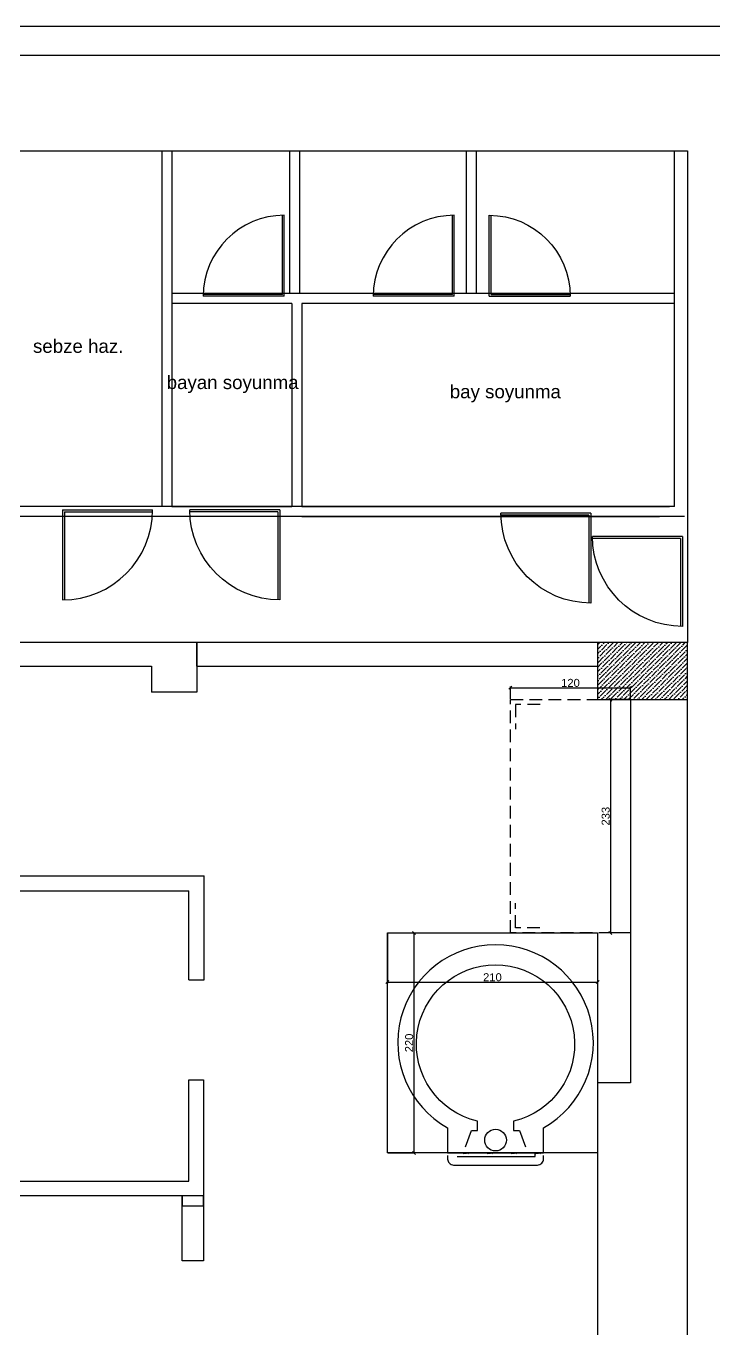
# Model space of a CAD drawing. Header units: millimetres. Extents: x -1066 to 22000, y -1118 to 1876.
# Drawn here: x 20108 to 20795, y 574 to 1876 of the extents above; entities that cross this region are included whole.
import ezdxf

# ---------------------------------------------------------------- set-up
doc = ezdxf.new("R2010")
doc.units = ezdxf.units.MM
doc.linetypes.add('HIDDENX2', pattern=[19.05, 12.7, -6.35])
for name, color, linetype in [('DUVAR', 1, 'Continuous'), ('kapı ABD', 55, 'Continuous'), ('S2000-025 Antet', 7, 'Continuous')]:
    doc.layers.add(name, color=color, linetype=linetype)
doc.styles.get("Standard").update_dxf_attribs({"font": 'arial.ttf'})
doc.dimstyles.new('OLCU50', dxfattribs={"dimtxt": 8, "dimasz": 3, "dimexe": 1.25, "dimexo": 0.625, "dimtad": 1, "dimdec": 0, "dimtxsty": 'Standard', "dimblk": 'OBLIQUE', "dimcen": 2.5, "dimclrd": 256, "dimclre": 251, "dimclrt": 25, "dimadec": 0, "dimazin": 0, "dimtfac": 1, "dimtdec": 0, "dimtmove": 0, "dimatfit": 3, "dimldrblk": 'OBLIQUE', "dimfxl": 1, "dimarcsym": 0})

# ---------------------------------------------------------------- blocks, each defined once
blk = doc.blocks.new('rtyjjkw5')
at = {"layer": 'kapı ABD', "color": 7}
for p, q in [((-2, 2), (-2, 90)), ((0, 0), (0, 90)), ((-2, 2), (-90, 2)), ((0, 0), (-90, 0))]:
    blk.add_line(p, q, dxfattribs=at)
blk.add_arc((0, 0), 90, 90, 180, dxfattribs=at)
blk = doc.blocks.new('_Oblique')
at = {"color": 0, "linetype": 'ByBlock', "lineweight": -2}
blk.add_line((-0.5, -0.5), (0.5, 0.5), dxfattribs=at)
blk = doc.blocks.new('*D63')
at = {"layer": 'Defpoints', "color": 0, "transparency": 16777216}
for p in [(1944.6, 764.5), (2154.6, 764.5), (2154.6, 715.4)]:
    blk.add_point(p, dxfattribs=at)
at = {"layer": 'DUVAR', "color": 251, "lineweight": -2, "transparency": 16777216}
for p, q in [((1944.6, 763.8), (1944.6, 714.1)), ((2154.6, 763.8), (2154.6, 714.1))]:
    blk.add_line(p, q, dxfattribs=at)
at = {"layer": 'DUVAR', "lineweight": -2, "transparency": 16777216}
blk.add_line((1944.6, 715.4), (2154.6, 715.4), dxfattribs=at)
at = {"layer": 'DUVAR', "lineweight": -2, "transparency": 16777216, "xscale": 3, "yscale": 3, "zscale": 3, "rotation": 180}
blk.add_blockref('_Oblique', (1944.6, 715.4), dxfattribs=at)
at = {"layer": 'DUVAR', "lineweight": -2, "transparency": 16777216, "xscale": 3, "yscale": 3, "zscale": 3}
blk.add_blockref('_Oblique', (2154.6, 715.4), dxfattribs=at)
at = {"layer": 'DUVAR', "color": 25, "transparency": 16777216, "insert": (2049.6, 720.1), "char_height": 8, "attachment_point": 5}
blk.add_mtext('210', dxfattribs=at)
blk = doc.blocks.new('*D64')
at = {"layer": 'Defpoints', "color": 0, "transparency": 16777216}
for p in [(1944.6, 764.5), (1944.6, 544.5), (1971.2, 544.5)]:
    blk.add_point(p, dxfattribs=at)
at = {"layer": 'DUVAR', "color": 251, "lineweight": -2, "transparency": 16777216}
for p, q in [((1945.2, 764.5), (1972.4, 764.5)), ((1945.2, 544.5), (1972.4, 544.5))]:
    blk.add_line(p, q, dxfattribs=at)
at = {"layer": 'DUVAR', "lineweight": -2, "transparency": 16777216}
blk.add_line((1971.2, 764.5), (1971.2, 544.5), dxfattribs=at)
at = {"layer": 'DUVAR', "lineweight": -2, "transparency": 16777216, "xscale": 3, "yscale": 3, "zscale": 3}
for p, rotation in [((1971.2, 764.5), 90), ((1971.2, 544.5), 270)]:
    blk.add_blockref('_Oblique', p, dxfattribs=dict(at, rotation=rotation))
at = {"layer": 'DUVAR', "color": 25, "transparency": 16777216, "insert": (1966.4, 654.5), "char_height": 8, "attachment_point": 5, "rotation": 90}
blk.add_mtext('220', dxfattribs=at)
blk = doc.blocks.new('*D219')
at = {"layer": 'Defpoints', "color": 0, "transparency": 16777216}
for p in [(20711.7, 1203.3), (20691.6, 970.1), (20711.7, 970.1)]:
    blk.add_point(p, dxfattribs=at)
at = {"layer": 'DUVAR', "color": 251, "lineweight": -2, "transparency": 16777216}
for p, q in [((20711.1, 1203.3), (20690.4, 1203.3)), ((20711, 970.1), (20690.4, 970.1))]:
    blk.add_line(p, q, dxfattribs=at)
at = {"layer": 'DUVAR', "lineweight": -2, "transparency": 16777216}
blk.add_line((20691.6, 1203.3), (20691.6, 970.1), dxfattribs=at)
at = {"layer": 'DUVAR', "lineweight": -2, "transparency": 16777216, "xscale": 3, "yscale": 3, "zscale": 3}
for p, rotation in [((20691.6, 1203.3), 90), ((20691.6, 970.1), 270)]:
    blk.add_blockref('_Oblique', p, dxfattribs=dict(at, rotation=rotation))
at = {"layer": 'DUVAR', "color": 25, "transparency": 16777216, "insert": (20686.9, 1086.7), "char_height": 8, "attachment_point": 5, "rotation": 90}
blk.add_mtext('233', dxfattribs=at)
blk = doc.blocks.new('*D220')
at = {"layer": 'Defpoints', "color": 0, "transparency": 16777216}
for p in [(20711.7, 1215.1), (20591.7, 1203.3), (20711.7, 1203.3)]:
    blk.add_point(p, dxfattribs=at)
at = {"layer": 'DUVAR', "color": 251, "lineweight": -2, "transparency": 16777216}
for p, q in [((20591.7, 1203.9), (20591.7, 1216.4)), ((20711.7, 1203.9), (20711.7, 1216.4))]:
    blk.add_line(p, q, dxfattribs=at)
at = {"layer": 'DUVAR', "lineweight": -2, "transparency": 16777216}
blk.add_line((20591.7, 1215.1), (20711.7, 1215.1), dxfattribs=at)
at = {"layer": 'DUVAR', "lineweight": -2, "transparency": 16777216, "xscale": 3, "yscale": 3, "zscale": 3, "rotation": 180}
blk.add_blockref('_Oblique', (20591.7, 1215.1), dxfattribs=at)
at = {"layer": 'DUVAR', "lineweight": -2, "transparency": 16777216, "xscale": 3, "yscale": 3, "zscale": 3}
blk.add_blockref('_Oblique', (20711.7, 1215.1), dxfattribs=at)
at = {"layer": 'DUVAR', "color": 25, "transparency": 16777216, "insert": (20651.7, 1219.9), "char_height": 8, "attachment_point": 5}
blk.add_mtext('120', dxfattribs=at)
blk = doc.blocks.new('A$C677022EF')
at = {"layer": 'DUVAR'}
for p, q in [((71.3, 8.4), (149.1, 8.4)), ((78.2, 12), (77.2, 11.1)), ((78, 11.9), (80, 11.9)), ((80, 12), (80, 11.1)), ((80, 12), (80, 11.1)), ((81.9, 11.9), (80, 11.9)), ((81.7, 12), (82.7, 11.1)), ((102.1, 12), (101.2, 11.1)), ((102, 11.9), (103.9, 11.9)), ((103.9, 12), (103.9, 11.1)), ((103.9, 12), (103.9, 11.1)), ((105.8, 11.9), (103.9, 11.9)), ((105.7, 12), (106.6, 11.1)), ((126.1, 12), (125.2, 11.1)), ((125.9, 11.9), (127.9, 11.9)), ((127.9, 12), (127.9, 11.1)), ((127.9, 12), (127.9, 11.1)), ((129.8, 11.9), (127.9, 11.9)), ((129.7, 12), (130.6, 11.1)), ((150, 12), (149.1, 11.1)), ((149.1, 8.4), (149.1, 12)), ((149.9, 11.9), (151.8, 11.9)), ((151.8, 12), (151.8, 11.1)), ((151.8, 12), (151.8, 11.1)), ((153.7, 11.9), (151.8, 11.9)), ((153.6, 12), (154.5, 11.1))]:
    blk.add_line(p, q, dxfattribs=at)
blk.add_lwpolyline([(211.5, 12), (1.5, 12), (1.5, 232), (211.5, 232)], close=True, dxfattribs=at)
blk.add_lwpolyline([(157.5, 37.2, 3.818729), (61.7, 37.2), (61.7, 12), (157.5, 12)], format="xyb", close=True, dxfattribs=at)
for points in [[(79.7, 18), (85.6, 34.5), (91.6, 34.5), (91.6, 43.9, -8.672066), (127.6, 43.9), (127.6, 34.5), (133.6, 34.5), (139.5, 18)], [(61.7, 9.6), (61.7, 6, 0.414214), (67.7, 0), (151.5, 0, 0.414214), (157.5, 6), (157.5, 9.6)]]:
    blk.add_lwpolyline(points, format="xyb", dxfattribs=at)
blk.add_circle((109.6, 24.9), 10.8, dxfattribs=at)
dim = blk.add_linear_dim(base=(211.5, 182.9), p1=(1.5, 232), p2=(211.5, 232), dimstyle='OLCU50', dxfattribs=at)
dim.commit()
dim.dimension.update_dxf_attribs({"geometry": '*D63', "text_midpoint": (106.5, 187.6), "insert": (-1943.1, -532.5)})
dim = blk.add_linear_dim(base=(28.1, 12), p1=(1.5, 232), p2=(1.5, 12), angle=90, dimstyle='OLCU50', dxfattribs=at)
dim.commit()
dim.dimension.update_dxf_attribs({"geometry": '*D64', "text_midpoint": (23.4, 122), "insert": (-1943.1, -532.5)})

msp = doc.modelspace()

# ---------------------------------------------------------------- hatches: boundary and pattern name
at = {"layer": 'DUVAR'}
h = msp.add_hatch(dxfattribs=at)
h.set_pattern_fill('ANSI36', color=157)
h.set_pattern_definition([(45, (18980.807, 5e-13), (1.683798, 6.173926), [7.9375, -1.5875, 0, -1.5875])])
h.paths.add_polyline_path([(20768.6, 1260.3), (20678.7, 1260.3), (20678.7, 1203.3), (20768.6, 1203.3)])

# ---------------------------------------------------------------- linework, layer by layer
for p, q in [((19316.5, 1751.7), (20768.6, 1751.7)), ((20243.4, 1751.7), (20243.4, 1396.3)), ((20253.4, 1751.7), (20253.4, 1396.3)), ((20370.8, 1751.7), (20370.8, 1609)), ((20380.8, 1751.7), (20380.8, 1609)), ((20547.3, 1751.7), (20547.3, 1609)), ((20557.3, 1751.7), (20557.3, 1609)), ((20755.4, 1751.7), (20755.4, 1396.3)), ((20768.6, 1751.7), (20768.6, 1260.3)), ((20755.4, 1609), (20253.4, 1609)), ((20373.4, 1599), (20253.4, 1599)), ((20373.4, 1599), (20373.4, 1396.3)), ((20383.4, 1599), (20383.4, 1396.3)), ((20755.4, 1599), (20383.4, 1599)), ((20755.5, 1396.3), (19746.2, 1396.3)), ((20253.4, 1396.3), (20373.4, 1396.3)), ((20383.4, 1396.3), (20750.6, 1396.3)), ((20765.5, 1386.3), (19577.2, 1386.3)), ((20383.4, 1386.3), (20740.6, 1386.3)), ((20278.3, 1260.3), (20017.2, 1260.3)), ((20278.3, 1236.5), (20278.3, 1260.3)), ((20069, 1236.5), (20233, 1236.5)), ((20233, 1236.5), (20233, 1210.8)), ((20040.2, 1027.1), (20285.5, 1027.1)), ((20285.5, 923.2), (20285.5, 1027.1)), ((20040.2, 1012.1), (20270.5, 1012.1)), ((20270.5, 923.2), (20270.5, 1012.1)), ((20270.5, 923.2), (20285.5, 923.2))]:
    msp.add_line(p, q)
msp.add_lwpolyline([(18000, 1847.4), (21989.8, 1847.4), (21989.8, -1018.9), (18000, -1018.9)], close=True)
for points in [[(20278.3, 1236.5), (20678.7, 1236.5), (20678.7, 1203.3), (20711.7, 1203.3), (20711.7, 820.1), (20678.7, 820.1), (20678.7, -465), (20768.6, -465), (20768.6, 1260.3), (20768.6, 1260.3), (20278.3, 1260.3), (20278.3, 1210.8), (20233, 1210.8)], [(20263.8, 707.3), (20079.9, 707.3), (20079.9, 722.1), (20270.5, 722.1), (20270.5, 823.2), (20284.9, 823.2), (20284.9, 642.3), (20263.8, 642.3), (20263.8, 707.3)]]:
    msp.add_lwpolyline(points)
msp.add_lwpolyline([(20678.7, 1203.3), (20768.6, 1203.3), (20768.6, 1260.3), (20678.7, 1260.3)], close=True, dxfattribs=at)
at = {"layer": 'DUVAR', "linetype": 'HIDDENX2'}
msp.add_lwpolyline([(20591.7, 1203.3), (20711.7, 1203.3), (20711.7, 970.1), (20591.6, 970.1)], close=True, dxfattribs=at)
for points in [[(20621.3, 1198.3), (20596.7, 1198.3), (20596.7, 1173.7)], [(20621.2, 975.1), (20596.6, 975.1), (20596.6, 999.7)]]:
    msp.add_lwpolyline(points, dxfattribs=at)
at = {"layer": 'DUVAR', "color": 5}
msp.add_lwpolyline([(20263.8, 697.3), (20284.9, 697.3), (20284.9, 707.3), (20263.8, 707.3)], close=True, dxfattribs=at)
at = {"layer": 'S2000-025 Antet'}
msp.add_lwpolyline([(17965, 1876.4), (21999.8, 1876.4), (21999.8, -1043.9), (17965, -1043.9)], close=True, dxfattribs=at)

# ---------------------------------------------------------------- block references
at = {"yscale": 0.9, "zscale": 0.9}
for p, xscale in [((20365.7, 1606.3), 0.9), ((20535.6, 1606.3), 0.9), ((20570.5, 1606.3), -0.9)]:
    msp.add_blockref('rtyjjkw5', p, dxfattribs=dict(at, xscale=xscale))
at = {"rotation": 180}
msp.add_blockref('rtyjjkw5', (20144.1, 1392.9), dxfattribs=at)
at = {"xscale": -1, "rotation": 180}
for p in [(20361.3, 1392.9), (20672.2, 1389.7), (20763.7, 1366.4)]:
    msp.add_blockref('rtyjjkw5', p, dxfattribs=at)
at = {"layer": 'DUVAR'}
msp.add_blockref('A$C677022EF', (20467.2, 738.1), dxfattribs=at)

# ---------------------------------------------------------------- texts
for s, height, p in [('sebze haz.', 13.37, (20114.6, 1549.8)), ('bayan soyunma', 13.365, (20248.2, 1513.6)), ('bay soyunma', 13.365, (20531.1, 1504.4))]:
    msp.add_text(s, height=height, dxfattribs=at).set_placement(p)

# ---------------------------------------------------------------- dimensions: what is measured, and where the dimension line sits
dim = msp.add_linear_dim(base=(20711.7, 1215.1), p1=(20591.7, 1203.3), p2=(20711.7, 1203.3), dimstyle='OLCU50', dxfattribs=at)
dim.commit()
dim.dimension.update_dxf_attribs({"geometry": '*D220', "text_midpoint": (20651.7, 1219.9)})
dim = msp.add_linear_dim(base=(20691.6, 970.1), p1=(20711.7, 1203.3), p2=(20711.7, 970.1), angle=90, dimstyle='OLCU50', dxfattribs=at)
dim.commit()
dim.dimension.update_dxf_attribs({"geometry": '*D219', "text_midpoint": (20686.9, 1086.7)})

doc.saveas('drawing.dxf')
